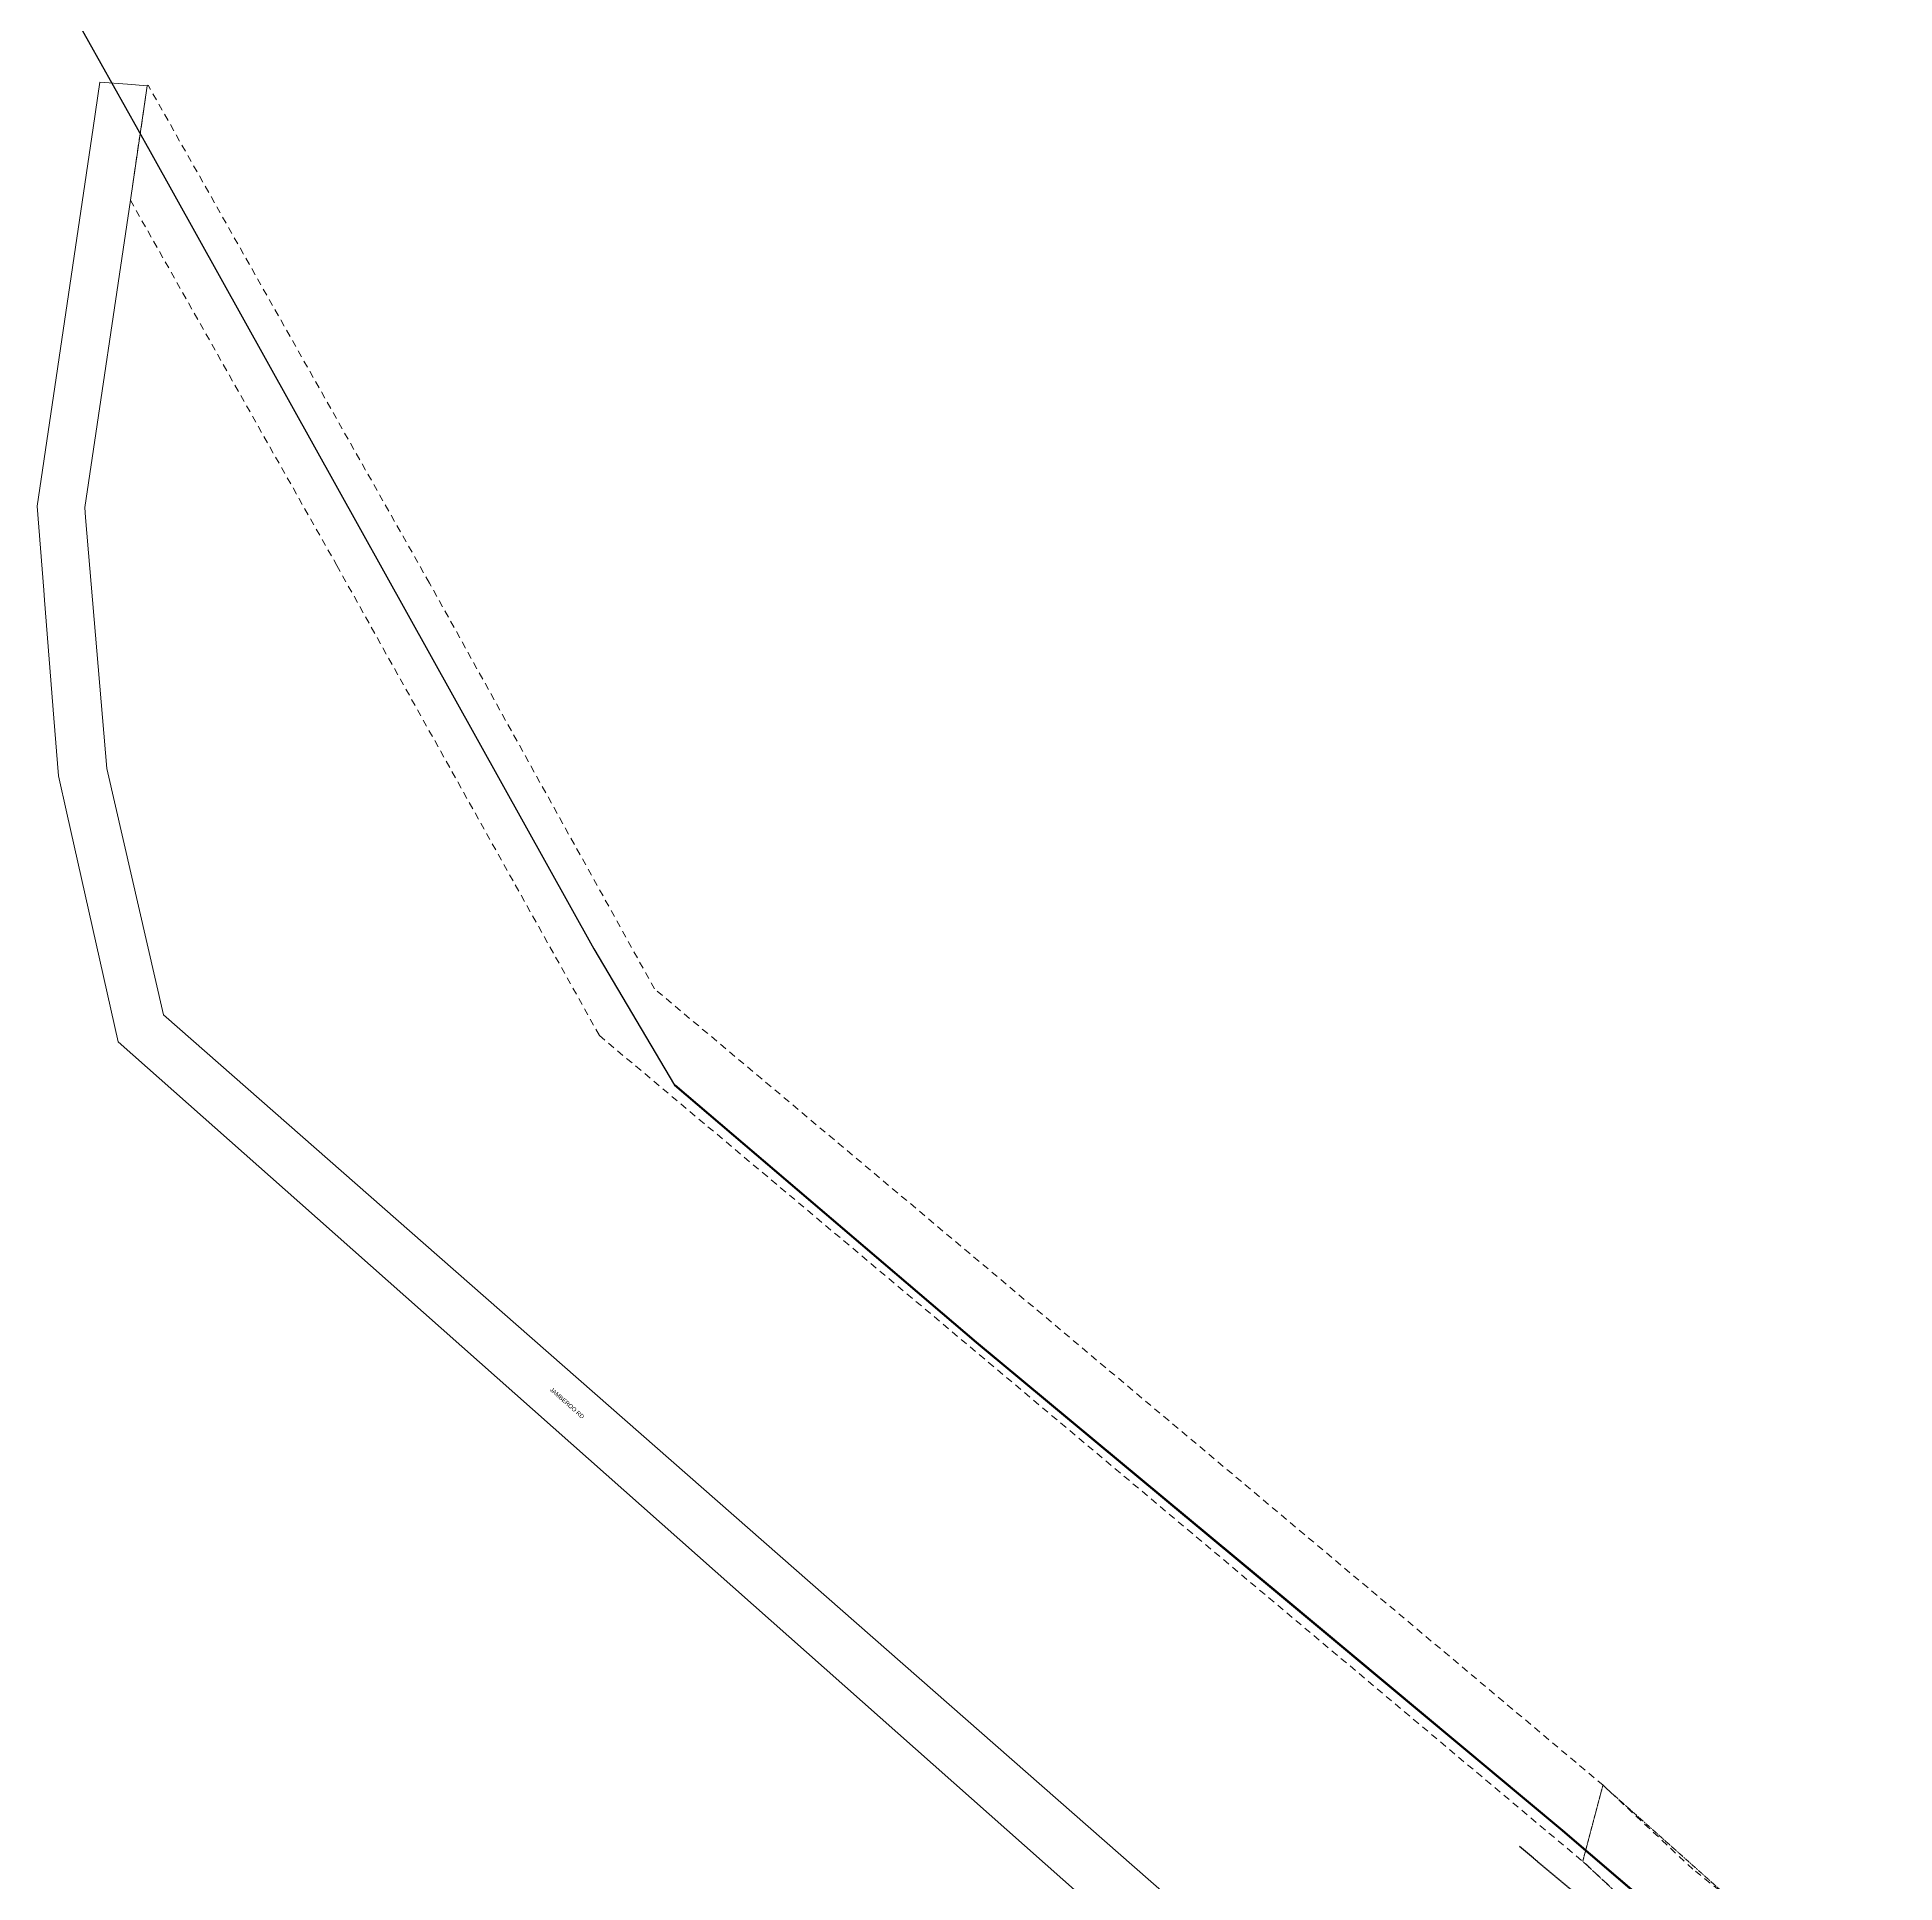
# Model space of a CAD drawing. Header units: metres. Extents: x 295944 to 299769, y 6164542 to 6170961.
# Drawn here: x 296611 to 297398, y 6168404 to 6169185 of the extents above; entities that cross this region are included whole.
import ezdxf

# ---------------------------------------------------------------- set-up
doc = ezdxf.new("R2010")
doc.units = ezdxf.units.M
for name, pattern in [('Cable Exist OH', [1, 1, 0]), ('Dash', [5, 3, -2]), ('HIDDEN', [0.375, 0.25, -0.125]), ('HIDDEN2', [0.1875, 0.125, -0.0625])]:
    doc.linetypes.add(name, pattern=pattern)
for name, color, linetype, lineweight in [('Cadastre Easements_SP_EXT', 9, 'Continuous', 5), ('Cadastre Other Property_SP_EXT', 9, 'HIDDEN', 5), ('Cadastre Roads_SP_EXT', 9, 'Continuous', 5)]:
    doc.layers.add(name, color=color, linetype=linetype, lineweight=lineweight)
doc.layers.add('Mains_HV_EXT', color=7, linetype='Continuous')
doc.layers.add('Mains_TR_EXT', color=7, linetype='Continuous')
doc.styles.get("Standard").update_dxf_attribs({"font": 'arial.ttf'})
doc.linetypes.add('Cable E OH', pattern='A,9.4,["E",Standard,S=1.7,R=0,X=0,Y=-1],0', length=9.4)
doc.linetypes.add('Cable P UG', pattern='A,6,-0.5,["P",Standard,S=1.7,R=0,X=0.5,Y=-1],-2.9', length=9.4)

msp = doc.modelspace()

# ---------------------------------------------------------------- linework, layer by layer
at = {"layer": 'Cadastre Easements_SP_EXT', "linetype": 'Dash'}
for p, q in [((296657.79, 6169164.95), (296650.63, 6169116.5)), ((296658.11, 6169165.21), (296657.79, 6169164.95)), ((296777.28, 6168954.34), (296658.11, 6169165.21)), ((296650.63, 6169116.5), (296738.03, 6168961.84)), ((296738.03, 6168961.84), (296849.26, 6168762.76)), ((296872.58, 6168782.52), (296777.28, 6168954.34)), ((297274.22, 6168445.34), (296872.58, 6168782.52)), ((296849.26, 6168762.76), (297266.96, 6168411.93)), ((297312.21, 6168409.79), (297274.22, 6168445.34)), ((297266.96, 6168411.93), (297308.13, 6168373.49)), ((297397.72, 6168341.64), (297312.21, 6168409.79))]:
    msp.add_line(p, q, dxfattribs=at)
at = {"layer": 'Cadastre Other Property_SP_EXT', "linetype": 'HIDDEN2'}
for p, q in [((297274.11, 6168445.34), (297265.57, 6168413.11)), ((297329.3, 6168396.16), (297274.11, 6168445.34)), ((297274.11, 6168445.34), (297274.11, 6168445.34)), ((297265.57, 6168413.11), (297297.57, 6168383.34))]:
    msp.add_line(p, q, dxfattribs=at)
at = {"layer": 'Cadastre Roads_SP_EXT', "linetype": 'Continuous'}
for p, q in [((296637.7, 6169166.37), (296634.85, 6169147.06)), ((296649.38, 6169165.54), (296637.7, 6169166.37)), ((296657.79, 6169164.95), (296649.38, 6169165.54)), ((296650.63, 6169116.5), (296657.79, 6169164.95)), ((296634.85, 6169147.06), (296611.17, 6168986.95)), ((296631.38, 6168986.37), (296650.63, 6169116.5)), ((296611.17, 6168986.95), (296613.97, 6168951.39)), ((296631.71, 6168982.14), (296631.38, 6168986.37)), ((296640.64, 6168875.89), (296631.71, 6168982.14)), ((296613.97, 6168951.39), (296614.31, 6168947.07)), ((296614.31, 6168947.07), (296618.23, 6168897.21)), ((296618.23, 6168897.21), (296620.16, 6168872.72)), ((296620.16, 6168872.72), (296623.7, 6168856.96)), ((296664.67, 6168771.56), (296640.64, 6168875.89)), ((296623.7, 6168856.96), (296645.47, 6168760.14)), ((296781.51, 6168668.9), (296664.67, 6168771.56)), ((296645.47, 6168760.14), (296722.39, 6168691.93)), ((296722.39, 6168691.93), (296767.29, 6168652.12)), ((297236.14, 6168270.12), (296781.51, 6168668.9)), ((296767.29, 6168652.12), (297052.97, 6168398.82))]:
    msp.add_line(p, q, dxfattribs=at)
at = {"layer": 'Mains_HV_EXT', "linetype": 'Cable P UG'}
for p, q in [((296621.18, 6169204.63), (296659.06, 6169137.1)), ((296659.06, 6169137.1), (296846.8, 6168799.44)), ((296846.8, 6168799.44), (296881.09, 6168741.77)), ((296881.09, 6168741.77), (297008.76, 6168632.87)), ((297008.76, 6168632.87), (297138.06, 6168525.3)), ((297138.06, 6168525.3), (297256.92, 6168426.14)), ((297256.92, 6168426.14), (297355.14, 6168342.19))]:
    msp.add_line(p, q, dxfattribs=at)
at = {"layer": 'Mains_HV_EXT', "linetype": 'Cable E OH'}
for p, q in [((296881.32, 6168741.96), (297008.95, 6168633.1)), ((297008.95, 6168633.1), (297138.25, 6168525.53)), ((297138.25, 6168525.53), (297257.11, 6168426.37)), ((297257.11, 6168426.37), (297355.36, 6168342.4))]:
    msp.add_line(p, q, dxfattribs=at)
at = {"layer": 'Mains_TR_EXT', "linetype": 'Cable Exist OH'}
msp.add_line((297238.84, 6168419.5), (297342.25, 6168332.82), dxfattribs=at)

# ---------------------------------------------------------------- texts
at = {"layer": 'Cadastre Roads_SP_EXT'}
msp.add_text('JAMBEROO RD', height=1.8, rotation=318.43799, dxfattribs=at).set_placement((296828.06, 6168612.6))

doc.saveas('drawing.dxf')
